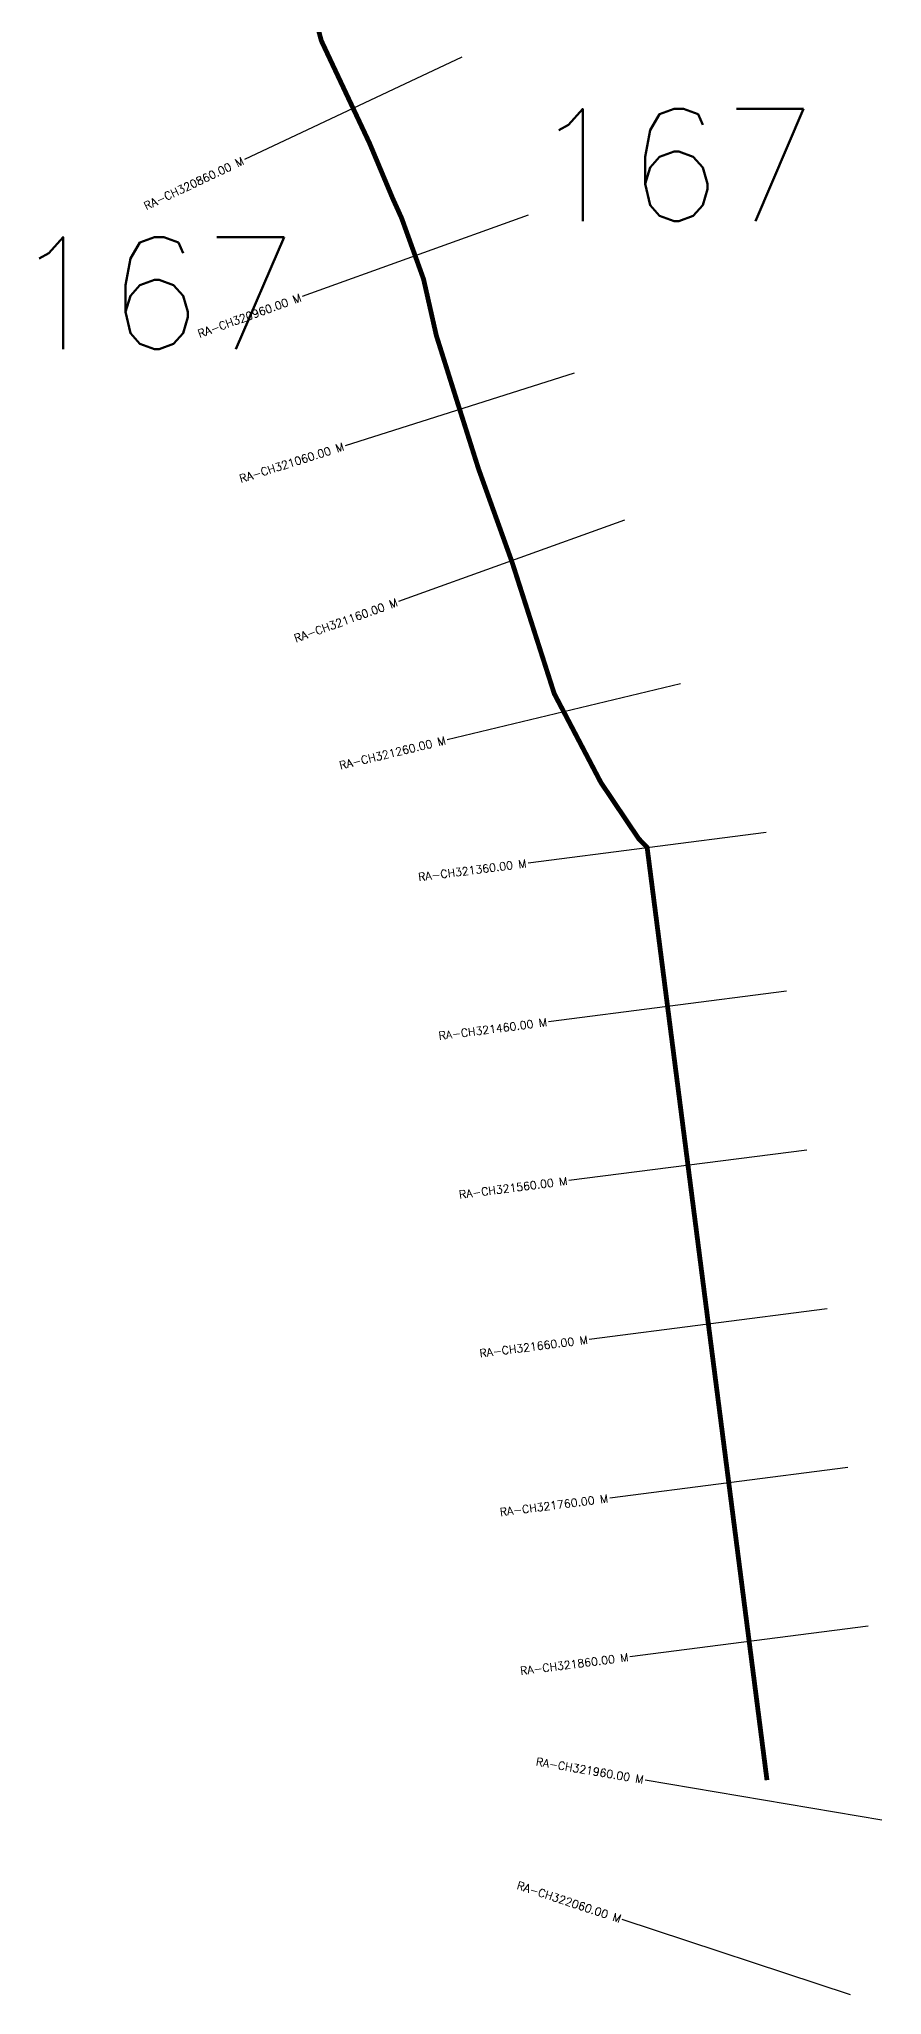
# Model space of a CAD drawing. Header units: metres. Extents: x 287545 to 290466, y 1999039 to 2001529.
# Drawn here: x 287851 to 288378, y 1999039 to 2000261 of the extents above; entities that cross this region are included whole.
import ezdxf
from ezdxf.enums import TextEntityAlignment as Align

# ---------------------------------------------------------------- set-up
doc = ezdxf.new("R2010")
doc.units = ezdxf.units.M
doc.header["$MEASUREMENT"] = 0
for name, color, linetype in [('CS', 134, 'Continuous'), ('CSMark', 6, 'Continuous'), ('NATURALLY PROTECTED', 3, 'Continuous')]:
    doc.layers.add(name, color=color, linetype=linetype)
doc.styles.get("Standard").update_dxf_attribs({"font": 'simplex.shx'})

msp = doc.modelspace()

# ---------------------------------------------------------------- linework, layer by layer
at = {"layer": 'CS'}
for p, q in [((288115.3, 2000249.9), (287979.6, 2000186)), ((288156.7, 2000151.2), (288015.6, 2000100.4)), ((288185.5, 2000052.5), (288042.5, 2000007.2)), ((288217, 1999960.7), (288075.8, 1999909.9)), ((288251.9, 1999858.4), (288106.1, 1999823.4)), ((288305.5, 1999765.5), (288156.7, 1999746.4)), ((288318.2, 1999666.3), (288169.5, 1999647.2)), ((288331, 1999567.1), (288182.2, 1999548)), ((288343.7, 1999468), (288194.9, 1999448.8)), ((288356.5, 1999368.8), (288207.7, 1999349.7)), ((288369.2, 1999269.6), (288220.4, 1999250.5)), ((288377.8, 1999148.4), (288229.9, 1999173.5)), ((288358.1, 1999039.3), (288215.6, 1999086.3))]:
    msp.add_line(p, q, dxfattribs=at)
at = {"layer": 'NATURALLY PROTECTED', "const_width": 3, "flags": 128}
msp.add_lwpolyline([(288011, 2000322.6), (288027.5, 2000260.3), (288057.7, 2000196.1), (288072, 2000162), (288077.7, 2000149.4), (288091.4, 2000111.3), (288099.4, 2000076), (288113.1, 2000032.6), (288125.8, 1999992.6), (288146.7, 1999934.5), (288173.1, 1999852.2), (288202.2, 1999796.8), (288225.8, 1999761.7), (288231.1, 1999756.2), (288306, 1999173.4)], dxfattribs=at)
msp.add_lwpolyline([(288011, 2000322.6), (288027.5, 2000260.3), (288057.7, 2000196.1), (288072, 2000162), (288077.7, 2000149.4), (288091.4, 2000111.3), (288099.4, 2000076), (288113.1, 2000032.6), (288125.8, 1999992.6), (288146.7, 1999934.5), (288173.1, 1999852.2), (288202.2, 1999796.8), (288225.8, 1999761.7), (288231.1, 1999756.2), (288306, 1999173.4)], dxfattribs=at)
msp.add_lwpolyline([(288011, 2000322.6), (288027.5, 2000260.3), (288057.7, 2000196.1), (288072, 2000162), (288077.7, 2000149.4), (288091.4, 2000111.3), (288099.4, 2000076), (288113.1, 2000032.6), (288125.8, 1999992.6), (288146.7, 1999934.5), (288173.1, 1999852.2), (288202.2, 1999796.8), (288225.8, 1999761.7), (288231.1, 1999756.2), (288306, 1999173.4)], dxfattribs=at)
msp.add_lwpolyline([(288011, 2000322.6), (288027.5, 2000260.3), (288057.7, 2000196.1), (288072, 2000162), (288077.7, 2000149.4), (288091.4, 2000111.3), (288099.4, 2000076), (288113.1, 2000032.6), (288125.8, 1999992.6), (288146.7, 1999934.5), (288173.1, 1999852.2), (288202.2, 1999796.8), (288225.8, 1999761.7), (288231.1, 1999756.2), (288306, 1999173.4)], dxfattribs=at)
msp.add_lwpolyline([(288011, 2000322.6), (288027.5, 2000260.3), (288057.7, 2000196.1), (288072, 2000162), (288077.7, 2000149.4), (288091.4, 2000111.3), (288099.4, 2000076), (288113.1, 2000032.6), (288125.8, 1999992.6), (288146.7, 1999934.5), (288173.1, 1999852.2), (288202.2, 1999796.8), (288225.8, 1999761.7), (288231.1, 1999756.2), (288306, 1999173.4)], dxfattribs=at)

# ---------------------------------------------------------------- texts
at = {"char_height": 70, "attachment_point": 1}
for insert in [(288157.9, 2000217.6), (287833.2, 2000137.6), (287833.2, 2000137.6), (287833.2, 2000137.6), (287833.2, 2000137.6)]:
    msp.add_mtext_dynamic_manual_height_columns('167', width=95.172, gutter_width=1, heights=[0], dxfattribs=dict(at, insert=insert))
at = {"layer": 'CSMark'}
for s, rotation, p in [('RA-CH320860.00 M', 25.1867, (287978.7, 2000185.6)), ('RA-CH320960.00 M', 19.8218, (288014.7, 2000100)), ('RA-CH321060.00 M', 17.5841, (288041.5, 2000006.9)), ('RA-CH321160.00 M', 19.783, (288074.9, 1999909.6)), ('RA-CH321260.00 M', 13.4885, (288105.1, 1999823.2)), ('RA-CH321360.00 M', 7.3238, (288155.7, 1999746.3)), ('RA-CH321460.00 M', 7.3238, (288168.5, 1999647.1)), ('RA-CH321560.00 M', 7.3238, (288181.2, 1999547.9)), ('RA-CH321660.00 M', 7.3238, (288194, 1999448.7)), ('RA-CH321760.00 M', 7.3238, (288206.7, 1999349.5)), ('RA-CH321860.00 M', 7.3238, (288219.4, 1999250.3)), ('RA-CH321960.00 M', 350.348, (288228.9, 1999173.7)), ('RA-CH322060.00 M', 341.7098, (288214.7, 1999086.6))]:
    msp.add_text(s, height=5, rotation=rotation, dxfattribs=at).set_placement(p, align=Align.MIDDLE_RIGHT)

doc.saveas('drawing.dxf')
